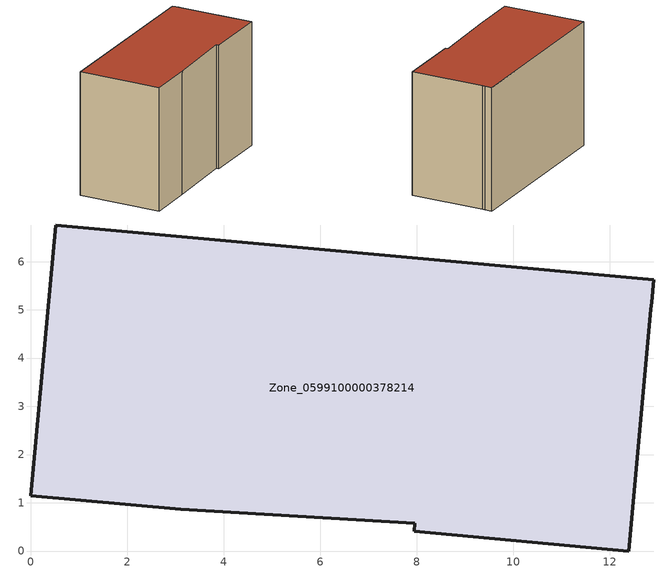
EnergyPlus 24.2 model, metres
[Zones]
Zone_0599100000378214
 floor ground (C_G): 12.91,5.63 12.87,5.16 12.86,5.01 12.4,0 7.95,0.41 7.96,0.57 3.11,0.87 0,1.15 0.51,6.76 z0
 wall outside (C_F): 0.51,6.76 0,1.15 3.11,0.87 7.96,0.57 7.95,0.41 12.4,0 12.86,5.01 12.87,5.16 12.91,5.63 0.51,6.76 z0:8.41
 roof outside (C_R): 12.87,5.16 12.91,5.63 0.51,6.76 0,1.15 3.11,0.87 7.96,0.57 7.95,0.41 12.4,0 12.86,5.01 z8.41
[BUILDING]
Pand.0599100000378214: North Axis=0; Terrain=City; Loads Convergence Tolerance Value=0.04; Temperature Convergence Tolerance Value=0.4; Solar Distribution=FullExterior; Maximum Number of Warmup Days=25; Minimum Number of Warmup Days=1
[Site:Location]
Rotterdam.The.Hague.AP_ZH_NLD Design_Conditions: Latitude=51.96; Longitude=4.45; Time Zone=1; Elevation=-4.5
[SITE:GROUNDTEMPERATURE:BUILDINGSURFACE]
18, 18, 18, 18, 18, 18, 18, 18, 18, 18, 18, 18
[MATERIAL] Thermal Absorptance=0.9; Solar Absorptance=0.7; Visible Absorptance=0.7
Name | Roughness | Thickness | Conductivity | Density | Specific Heat
G.TC.1992-2005 | MediumSmooth | 0.15 | 0.06 | 540 | 1210
F.TC.1992-2005 | Rough | 0.3 | 0.12 | 1920 | 840
R.TC.1992-2005 | MediumRough | 0.2 | 0.08 | 1500 | 1000
[CONSTRUCTION]
C_G: G.TC.1992-2005
C_F: F.TC.1992-2005
C_R: R.TC.1992-2005
[ZONE]
Zone_0599100000378214: Type=1; Multiplier=1; Ceiling Height=Autocalculate; Volume=Autocalculate; Floor Area=autocalculate; Part of Total Floor Area=Yes
[ZONEINFILTRATION:DESIGNFLOWRATE]
Infil_Zone_0599100000378214: Zone or ZoneList or Space or SpaceList=Zone_0599100000378214; Schedule=AlwaysOn; Design Flow Rate Calculation Method=Flow/Area; Flow Rate per Floor Area=0.0015; Constant Term Coefficient=1; Temperature Term Coefficient=0; Velocity Term Coefficient=0; Velocity Squared Term Coefficient=0
[HVACTEMPLATE:ZONE:IDEALLOADSAIRSYSTEM]
Zone_0599100000378214: Maximum Heating Supply Air Temperature=50; Minimum Cooling Supply Air Temperature=13; Maximum Heating Supply Air Humidity Ratio=0.0156; Minimum Cooling Supply Air Humidity Ratio=0.0077; Heating Limit=NoLimit; Cooling Limit=NoLimit; Dehumidification Control Type=ConstantSensibleHeatRatio; Cooling Sensible Heat Ratio=0.7; Dehumidification Setpoint=60; Humidification Control Type=None; Humidification Setpoint=30; Outdoor Air Method=None; Outdoor Air Flow Rate per Person=0.00944; Outdoor Air Flow Rate per Zone Floor Area=0; Outdoor Air Flow Rate per Zone=0; Demand Controlled Ventilation Type=None; Outdoor Air Economizer Type=NoEconomizer; Heat Recovery Type=None; Sensible Heat Recovery Effectiveness=0.7; Latent Heat Recovery Effectiveness=0.65
[ZONECONTROL:THERMOSTAT]
ThermostatControl_Zone_0599100000378214: Zone or ZoneList=Zone_0599100000378214; Control Type Schedule=DualSetpointControlType; Control 1=Thermostat_Zone_0599100000378214; Temperature Difference Between Cutout And Setpoint=0
[THERMOSTATSETPOINT:DUALSETPOINT]
Thermostat_Zone_0599100000378214: Heating Setpoint Temperature Schedule=HeatingSetpoint_Zone_0599100000378214; Cooling Setpoint Temperature Schedule=CoolingSetpoint_Zone_0599100000378214
[SCHEDULE:COMPACT]
HeatingSetpoint_Zone_0599100000378214: Through: 12/31, For: AllDays, Until: 24:00, 21
CoolingSetpoint_Zone_0599100000378214: Through: 12/31, For: AllDays, Until: 24:00, 24
DualSetpointControlType: Through: 12/31, For: AllDays, Until: 24:00, 4
AlwaysOn: Through: 12/31, For: AllDays, Until: 24:00, 1
